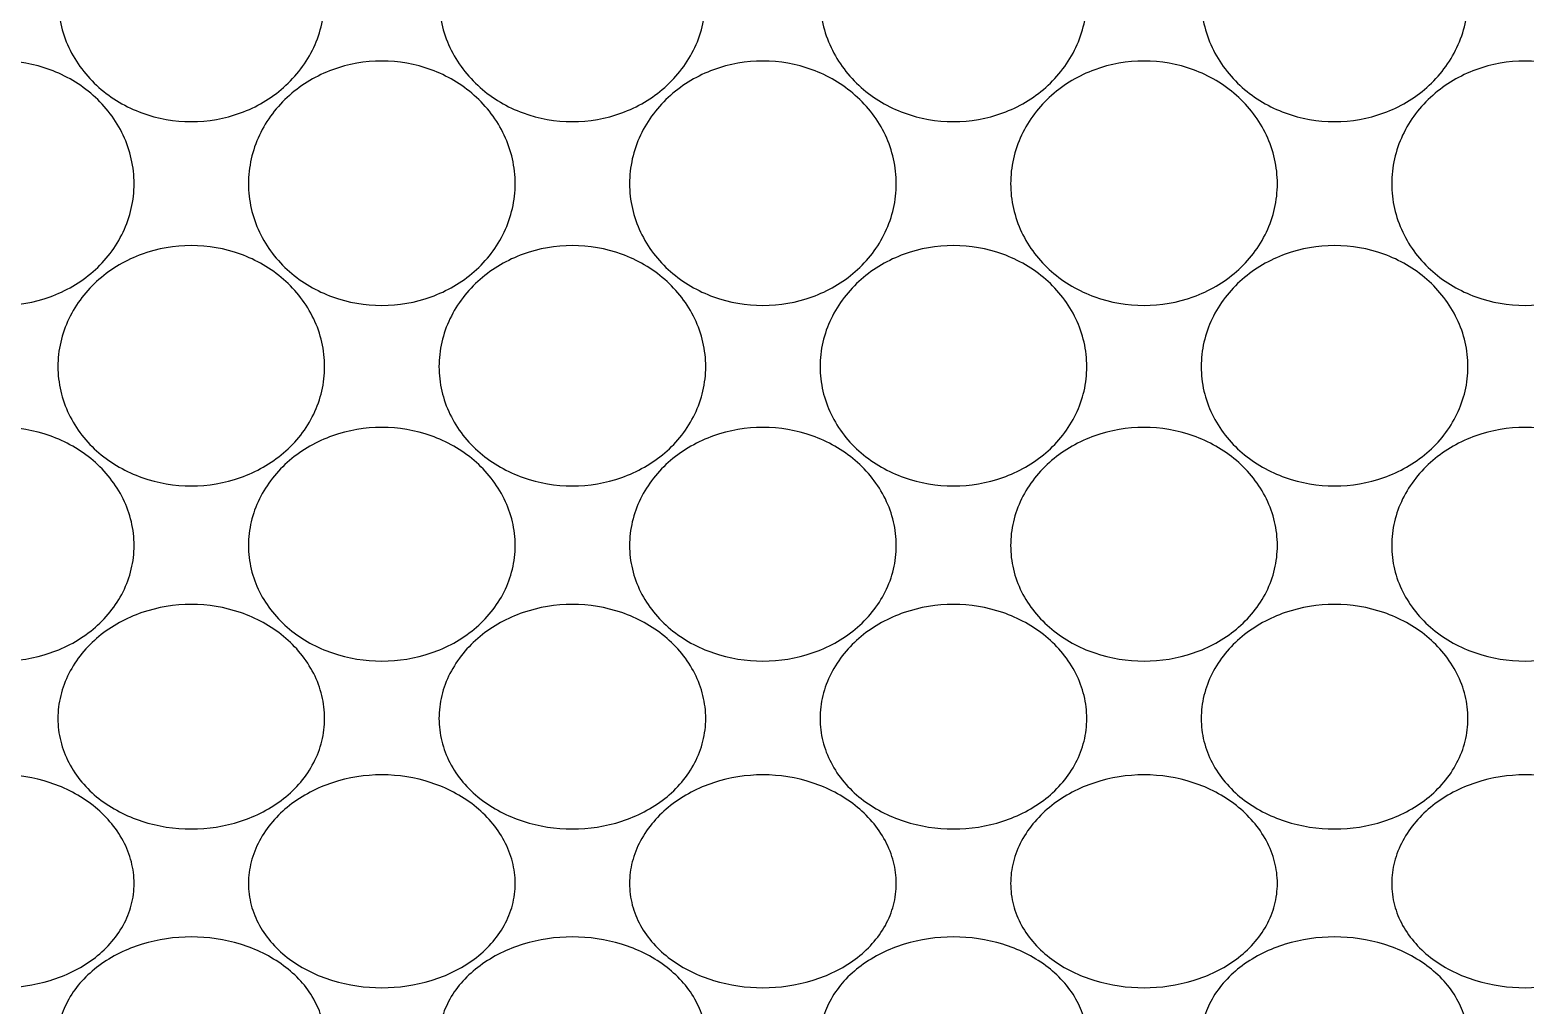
# Model space of a CAD drawing. Header units: inches. Extents: x 50354 to 53215, y -7830 to -6529.
# Drawn here: x 52530.8262 to 52531.2587, y -7472.4829 to -7472.2008 of the extents above; entities that cross this region are included whole.
import ezdxf

# ---------------------------------------------------------------- set-up
doc = ezdxf.new("R2010")
doc.units = ezdxf.units.IN
doc.header["$MEASUREMENT"] = 0
doc.layers.add('XR_ID 1F_FUR$0$A-SANI-FIX', color=134, linetype='Continuous')

# ---------------------------------------------------------------- blocks, each defined once
blk = doc.blocks.new('XR_ID 1F_FUR$0$XR_1F FURN$0$A$C698E198A')
at = {"linetype": 'Continuous'}
for points, knots in [([(-6.5, -23.26), (-6.553, -23.26), (-6.661, -23.246), (-6.812, -23.185), (-6.947, -23.087), (-7.101, -22.916), (-7.232, -22.643), (-7.283, -22.28), (-7.232, -21.917), (-7.101, -21.644), (-6.947, -21.473), (-6.812, -21.375), (-6.661, -21.314), (-6.553, -21.3), (-6.5, -21.3)], [0, 0, 0, 0, 0.05807, 0.116648, 0.176553, 0.238282, 0.366741, 0.499998, 0.633256, 0.761717, 0.823447, 0.883352, 0.94193, 1, 1, 1, 1]), ([(-6.5, -21.3), (-6.446, -21.3), (-6.338, -21.314), (-6.129, -21.397), (-5.906, -21.593), (-5.74, -21.915), (-5.683, -22.28), (-5.74, -22.645), (-5.906, -22.967), (-6.129, -23.163), (-6.338, -23.246), (-6.446, -23.26), (-6.5, -23.26)], [0, 0, 0, 0, 0.057826, 0.116908, 0.239465, 0.368128, 0.499999, 0.631869, 0.760534, 0.883092, 0.942174, 1, 1, 1, 1]), ([(-4.017, -23.26), (-4.076, -23.26), (-4.193, -23.246), (-4.36, -23.185), (-4.509, -23.088), (-4.68, -22.919), (-4.827, -22.647), (-4.886, -22.28), (-4.827, -21.913), (-4.68, -21.641), (-4.509, -21.472), (-4.36, -21.375), (-4.193, -21.314), (-4.076, -21.3), (-4.017, -21.3)], [0, 0, 0, 0, 0.06109, 0.122284, 0.183848, 0.246049, 0.372017, 0.500002, 0.627987, 0.753954, 0.816155, 0.877717, 0.93891, 1, 1, 1, 1]), ([(-4.017, -21.3), (-3.959, -21.3), (-3.84, -21.314), (-3.615, -21.395), (-3.373, -21.588), (-3.191, -21.912), (-3.128, -22.28), (-3.191, -22.648), (-3.373, -22.972), (-3.615, -23.165), (-3.84, -23.246), (-3.959, -23.26), (-4.017, -23.26)], [0, 0, 0, 0, 0.060936, 0.122432, 0.246563, 0.37277, 0.500002, 0.627234, 0.753441, 0.87757, 0.939065, 1, 1, 1, 1]), ([(-1.359, -23.26), (-1.42, -23.26), (-1.543, -23.246), (-1.717, -23.185), (-1.875, -23.089), (-2.054, -22.921), (-2.211, -22.649), (-2.274, -22.28), (-2.211, -21.911), (-2.054, -21.639), (-1.875, -21.471), (-1.717, -21.375), (-1.543, -21.314), (-1.42, -21.3), (-1.359, -21.3)], [0, 0, 0, 0, 0.062501, 0.124952, 0.187396, 0.249908, 0.374735, 0.499999, 0.625263, 0.750091, 0.812604, 0.875048, 0.9375, 1, 1, 1, 1]), ([(-1.359, -21.3), (-1.298, -21.3), (-1.175, -21.314), (-0.942, -21.394), (-0.691, -21.586), (-0.501, -21.91), (-0.436, -22.28), (-0.501, -22.65), (-0.691, -22.974), (-0.942, -23.166), (-1.175, -23.246), (-1.298, -23.26), (-1.359, -23.26)], [0, 0, 0, 0, 0.062496, 0.125097, 0.24985, 0.374874, 0.499999, 0.625124, 0.750149, 0.874903, 0.937504, 1, 1, 1, 1]), ([(-7.641, -22.7), (-7.591, -22.7), (-7.489, -22.715), (-7.344, -22.776), (-7.212, -22.873), (-7.059, -23.045), (-6.928, -23.317), (-6.875, -23.68), (-6.928, -24.043), (-7.059, -24.315), (-7.212, -24.487), (-7.344, -24.584), (-7.489, -24.645), (-7.591, -24.66), (-7.641, -24.66)], [0, 0, 0, 0, 0.055502, 0.11278, 0.172484, 0.234728, 0.364992, 0.500001, 0.63501, 0.765272, 0.827515, 0.887219, 0.944497, 1, 1, 1, 1]), ([(-5.288, -24.66), (-5.344, -24.66), (-5.457, -24.646), (-5.616, -24.585), (-5.76, -24.488), (-5.923, -24.318), (-6.063, -24.045), (-6.118, -23.68), (-6.063, -23.315), (-5.923, -23.042), (-5.76, -22.872), (-5.616, -22.775), (-5.457, -22.714), (-5.344, -22.7), (-5.288, -22.7)], [0, 0, 0, 0, 0.059816, 0.11987, 0.180701, 0.242673, 0.369706, 0.500001, 0.630296, 0.757328, 0.819299, 0.880129, 0.940184, 1, 1, 1, 1]), ([(-5.288, -22.7), (-5.231, -22.7), (-5.117, -22.714), (-4.899, -22.796), (-4.665, -22.99), (-4.49, -23.313), (-4.43, -23.68), (-4.49, -24.047), (-4.665, -24.37), (-4.899, -24.564), (-5.117, -24.646), (-5.231, -24.66), (-5.288, -24.66)], [0, 0, 0, 0, 0.059605, 0.120053, 0.243502, 0.370771, 0.500001, 0.629231, 0.756498, 0.879946, 0.940395, 1, 1, 1, 1]), ([(-2.703, -24.66), (-2.763, -24.66), (-2.884, -24.646), (-3.055, -24.585), (-3.21, -24.489), (-3.385, -24.32), (-3.538, -24.048), (-3.6, -23.68), (-3.538, -23.312), (-3.385, -23.04), (-3.21, -22.871), (-3.055, -22.775), (-2.884, -22.714), (-2.763, -22.7), (-2.703, -22.7)], [0, 0, 0, 0, 0.061998, 0.123968, 0.186064, 0.248436, 0.373682, 0.500001, 0.62632, 0.751564, 0.813936, 0.876031, 0.938002, 1, 1, 1, 1]), ([(-2.703, -22.7), (-2.643, -22.7), (-2.521, -22.714), (-2.291, -22.795), (-2.043, -22.987), (-1.856, -23.311), (-1.792, -23.68), (-1.856, -24.049), (-2.043, -24.373), (-2.291, -24.565), (-2.521, -24.646), (-2.643, -24.66), (-2.703, -24.66)], [0, 0, 0, 0, 0.061912, 0.124103, 0.248654, 0.374125, 0.500001, 0.625877, 0.751347, 0.875896, 0.938087, 1, 1, 1, 1]), ([(0, -24.66), (-0.062, -24.66), (-0.185, -24.646), (-0.419, -24.566), (-0.67, -24.374), (-0.86, -24.05), (-0.924, -23.68), (-0.86, -23.31), (-0.67, -22.986), (-0.419, -22.794), (-0.185, -22.714), (-0.062, -22.7), (0, -22.7)], [0, 0, 0, 0, 0.062718, 0.125433, 0.250158, 0.375024, 0.500001, 0.624978, 0.749843, 0.874566, 0.937281, 1, 1, 1, 1]), ([(-6.5, -26.06), (-6.553, -26.06), (-6.661, -26.046), (-6.812, -25.985), (-6.947, -25.887), (-7.101, -25.716), (-7.232, -25.443), (-7.283, -25.08), (-7.232, -24.717), (-7.101, -24.444), (-6.947, -24.273), (-6.812, -24.175), (-6.661, -24.114), (-6.553, -24.1), (-6.5, -24.1)], [0, 0, 0, 0, 0.05807, 0.116648, 0.176553, 0.238282, 0.366741, 0.499998, 0.633256, 0.761717, 0.823447, 0.883352, 0.94193, 1, 1, 1, 1]), ([(-6.5, -24.1), (-6.446, -24.1), (-6.338, -24.114), (-6.129, -24.197), (-5.906, -24.393), (-5.74, -24.715), (-5.683, -25.08), (-5.74, -25.445), (-5.906, -25.767), (-6.129, -25.963), (-6.338, -26.046), (-6.446, -26.06), (-6.5, -26.06)], [0, 0, 0, 0, 0.057826, 0.116908, 0.239465, 0.368128, 0.499999, 0.631869, 0.760534, 0.883092, 0.942174, 1, 1, 1, 1]), ([(-4.017, -26.06), (-4.076, -26.06), (-4.193, -26.046), (-4.36, -25.985), (-4.509, -25.888), (-4.68, -25.719), (-4.827, -25.447), (-4.886, -25.08), (-4.827, -24.713), (-4.68, -24.441), (-4.509, -24.272), (-4.36, -24.175), (-4.193, -24.114), (-4.076, -24.1), (-4.017, -24.1)], [0, 0, 0, 0, 0.06109, 0.122284, 0.183848, 0.246049, 0.372017, 0.500002, 0.627987, 0.753954, 0.816155, 0.877717, 0.93891, 1, 1, 1, 1]), ([(-4.017, -24.1), (-3.959, -24.1), (-3.84, -24.114), (-3.615, -24.195), (-3.373, -24.388), (-3.191, -24.712), (-3.128, -25.08), (-3.191, -25.448), (-3.373, -25.772), (-3.615, -25.965), (-3.84, -26.046), (-3.959, -26.06), (-4.017, -26.06)], [0, 0, 0, 0, 0.060936, 0.122432, 0.246563, 0.37277, 0.500002, 0.627234, 0.753441, 0.87757, 0.939065, 1, 1, 1, 1]), ([(-1.359, -26.06), (-1.42, -26.06), (-1.543, -26.046), (-1.717, -25.985), (-1.875, -25.889), (-2.054, -25.721), (-2.211, -25.449), (-2.274, -25.08), (-2.211, -24.711), (-2.054, -24.439), (-1.875, -24.271), (-1.717, -24.175), (-1.543, -24.114), (-1.42, -24.1), (-1.359, -24.1)], [0, 0, 0, 0, 0.062501, 0.124952, 0.187396, 0.249908, 0.374735, 0.499999, 0.625263, 0.750091, 0.812604, 0.875048, 0.9375, 1, 1, 1, 1]), ([(-1.359, -24.1), (-1.298, -24.1), (-1.175, -24.114), (-0.942, -24.194), (-0.691, -24.386), (-0.501, -24.71), (-0.436, -25.08), (-0.501, -25.45), (-0.691, -25.774), (-0.942, -25.966), (-1.175, -26.046), (-1.298, -26.06), (-1.359, -26.06)], [0, 0, 0, 0, 0.062496, 0.125097, 0.24985, 0.374874, 0.499999, 0.625124, 0.750149, 0.874903, 0.937504, 1, 1, 1, 1]), ([(-7.641, -25.5), (-7.591, -25.5), (-7.489, -25.515), (-7.344, -25.576), (-7.212, -25.673), (-7.059, -25.845), (-6.928, -26.117), (-6.875, -26.48), (-6.928, -26.843), (-7.059, -27.115), (-7.212, -27.287), (-7.344, -27.384), (-7.489, -27.445), (-7.591, -27.46), (-7.641, -27.46)], [0, 0, 0, 0, 0.055502, 0.11278, 0.172484, 0.234728, 0.364992, 0.500001, 0.63501, 0.765272, 0.827515, 0.887219, 0.944497, 1, 1, 1, 1]), ([(-5.288, -27.46), (-5.344, -27.46), (-5.457, -27.446), (-5.616, -27.385), (-5.76, -27.288), (-5.923, -27.118), (-6.063, -26.845), (-6.118, -26.48), (-6.063, -26.115), (-5.923, -25.842), (-5.76, -25.672), (-5.616, -25.575), (-5.457, -25.514), (-5.344, -25.5), (-5.288, -25.5)], [0, 0, 0, 0, 0.059816, 0.11987, 0.180701, 0.242673, 0.369706, 0.500001, 0.630296, 0.757328, 0.819299, 0.880129, 0.940184, 1, 1, 1, 1]), ([(-5.288, -25.5), (-5.231, -25.5), (-5.117, -25.514), (-4.899, -25.596), (-4.665, -25.79), (-4.49, -26.113), (-4.43, -26.48), (-4.49, -26.847), (-4.665, -27.17), (-4.899, -27.364), (-5.117, -27.446), (-5.231, -27.46), (-5.288, -27.46)], [0, 0, 0, 0, 0.059605, 0.120053, 0.243502, 0.370771, 0.500001, 0.629231, 0.756498, 0.879946, 0.940395, 1, 1, 1, 1]), ([(-2.703, -27.46), (-2.763, -27.46), (-2.884, -27.446), (-3.055, -27.385), (-3.21, -27.289), (-3.385, -27.12), (-3.538, -26.848), (-3.6, -26.48), (-3.538, -26.112), (-3.385, -25.84), (-3.21, -25.671), (-3.055, -25.575), (-2.884, -25.514), (-2.763, -25.5), (-2.703, -25.5)], [0, 0, 0, 0, 0.061998, 0.123968, 0.186064, 0.248436, 0.373682, 0.500001, 0.62632, 0.751564, 0.813936, 0.876031, 0.938002, 1, 1, 1, 1]), ([(-2.703, -25.5), (-2.643, -25.5), (-2.521, -25.514), (-2.291, -25.595), (-2.043, -25.787), (-1.856, -26.111), (-1.792, -26.48), (-1.856, -26.849), (-2.043, -27.173), (-2.291, -27.365), (-2.521, -27.446), (-2.643, -27.46), (-2.703, -27.46)], [0, 0, 0, 0, 0.061912, 0.124103, 0.248654, 0.374125, 0.500001, 0.625877, 0.751347, 0.875896, 0.938087, 1, 1, 1, 1]), ([(0, -27.46), (-0.062, -27.46), (-0.185, -27.446), (-0.419, -27.366), (-0.67, -27.174), (-0.86, -26.85), (-0.924, -26.48), (-0.86, -26.11), (-0.67, -25.786), (-0.419, -25.594), (-0.185, -25.514), (-0.062, -25.5), (0, -25.5)], [0, 0, 0, 0, 0.062718, 0.125433, 0.250158, 0.375024, 0.500001, 0.624978, 0.749843, 0.874566, 0.937281, 1, 1, 1, 1]), ([(-6.5, -28.86), (-6.553, -28.86), (-6.661, -28.846), (-6.812, -28.785), (-6.947, -28.687), (-7.101, -28.516), (-7.232, -28.243), (-7.283, -27.88), (-7.232, -27.517), (-7.101, -27.244), (-6.947, -27.073), (-6.812, -26.975), (-6.661, -26.914), (-6.553, -26.9), (-6.5, -26.9)], [0, 0, 0, 0, 0.05807, 0.116648, 0.176553, 0.238282, 0.366741, 0.499998, 0.633256, 0.761717, 0.823447, 0.883352, 0.94193, 1, 1, 1, 1]), ([(-6.5, -26.9), (-6.446, -26.9), (-6.338, -26.914), (-6.129, -26.997), (-5.906, -27.193), (-5.74, -27.515), (-5.683, -27.88), (-5.74, -28.245), (-5.906, -28.567), (-6.129, -28.763), (-6.338, -28.846), (-6.446, -28.86), (-6.5, -28.86)], [0, 0, 0, 0, 0.057826, 0.116908, 0.239465, 0.368128, 0.499999, 0.631869, 0.760534, 0.883092, 0.942174, 1, 1, 1, 1]), ([(-4.017, -28.86), (-4.076, -28.86), (-4.193, -28.846), (-4.36, -28.785), (-4.509, -28.688), (-4.68, -28.519), (-4.827, -28.247), (-4.886, -27.88), (-4.827, -27.513), (-4.68, -27.241), (-4.509, -27.072), (-4.36, -26.975), (-4.193, -26.914), (-4.076, -26.9), (-4.017, -26.9)], [0, 0, 0, 0, 0.06109, 0.122284, 0.183848, 0.246049, 0.372017, 0.500002, 0.627987, 0.753954, 0.816155, 0.877717, 0.93891, 1, 1, 1, 1]), ([(-4.017, -26.9), (-3.959, -26.9), (-3.84, -26.914), (-3.615, -26.995), (-3.373, -27.188), (-3.191, -27.512), (-3.128, -27.88), (-3.191, -28.248), (-3.373, -28.572), (-3.615, -28.765), (-3.84, -28.846), (-3.959, -28.86), (-4.017, -28.86)], [0, 0, 0, 0, 0.060936, 0.122432, 0.246563, 0.37277, 0.500002, 0.627234, 0.753441, 0.87757, 0.939065, 1, 1, 1, 1]), ([(-1.359, -28.86), (-1.42, -28.86), (-1.543, -28.846), (-1.717, -28.785), (-1.875, -28.689), (-2.054, -28.521), (-2.211, -28.249), (-2.274, -27.88), (-2.211, -27.511), (-2.054, -27.239), (-1.875, -27.071), (-1.717, -26.975), (-1.543, -26.914), (-1.42, -26.9), (-1.359, -26.9)], [0, 0, 0, 0, 0.062501, 0.124952, 0.187396, 0.249908, 0.374735, 0.499999, 0.625263, 0.750091, 0.812604, 0.875048, 0.9375, 1, 1, 1, 1]), ([(-1.359, -26.9), (-1.298, -26.9), (-1.175, -26.914), (-0.942, -26.994), (-0.691, -27.186), (-0.501, -27.51), (-0.436, -27.88), (-0.501, -28.25), (-0.691, -28.574), (-0.942, -28.766), (-1.175, -28.846), (-1.298, -28.86), (-1.359, -28.86)], [0, 0, 0, 0, 0.062496, 0.125097, 0.24985, 0.374874, 0.499999, 0.625124, 0.750149, 0.874903, 0.937504, 1, 1, 1, 1]), ([(-7.641, -28.3), (-7.591, -28.3), (-7.489, -28.315), (-7.344, -28.376), (-7.212, -28.473), (-7.059, -28.645), (-6.928, -28.917), (-6.875, -29.28), (-6.928, -29.643), (-7.059, -29.915), (-7.212, -30.087), (-7.344, -30.184), (-7.489, -30.245), (-7.591, -30.26), (-7.641, -30.26)], [0, 0, 0, 0, 0.055502, 0.11278, 0.172484, 0.234728, 0.364992, 0.500001, 0.63501, 0.765272, 0.827515, 0.887219, 0.944497, 1, 1, 1, 1]), ([(-5.288, -30.26), (-5.344, -30.26), (-5.457, -30.246), (-5.616, -30.185), (-5.76, -30.088), (-5.923, -29.918), (-6.063, -29.645), (-6.118, -29.28), (-6.063, -28.915), (-5.923, -28.642), (-5.76, -28.472), (-5.616, -28.375), (-5.457, -28.314), (-5.344, -28.3), (-5.288, -28.3)], [0, 0, 0, 0, 0.059816, 0.11987, 0.180701, 0.242673, 0.369706, 0.500001, 0.630296, 0.757328, 0.819299, 0.880129, 0.940184, 1, 1, 1, 1]), ([(-5.288, -28.3), (-5.231, -28.3), (-5.117, -28.314), (-4.899, -28.396), (-4.665, -28.59), (-4.49, -28.913), (-4.43, -29.28), (-4.49, -29.647), (-4.665, -29.97), (-4.899, -30.164), (-5.117, -30.246), (-5.231, -30.26), (-5.288, -30.26)], [0, 0, 0, 0, 0.059605, 0.120053, 0.243502, 0.370771, 0.500001, 0.629231, 0.756498, 0.879946, 0.940395, 1, 1, 1, 1]), ([(-2.703, -30.26), (-2.763, -30.26), (-2.884, -30.246), (-3.055, -30.185), (-3.21, -30.089), (-3.385, -29.92), (-3.538, -29.648), (-3.6, -29.28), (-3.538, -28.912), (-3.385, -28.64), (-3.21, -28.471), (-3.055, -28.375), (-2.884, -28.314), (-2.763, -28.3), (-2.703, -28.3)], [0, 0, 0, 0, 0.061998, 0.123968, 0.186064, 0.248436, 0.373682, 0.500001, 0.62632, 0.751564, 0.813936, 0.876031, 0.938002, 1, 1, 1, 1]), ([(-2.703, -28.3), (-2.643, -28.3), (-2.521, -28.314), (-2.291, -28.395), (-2.043, -28.587), (-1.856, -28.911), (-1.792, -29.28), (-1.856, -29.649), (-2.043, -29.973), (-2.291, -30.165), (-2.521, -30.246), (-2.643, -30.26), (-2.703, -30.26)], [0, 0, 0, 0, 0.061912, 0.124103, 0.248654, 0.374125, 0.500001, 0.625877, 0.751347, 0.875896, 0.938087, 1, 1, 1, 1]), ([(0, -30.26), (-0.062, -30.26), (-0.185, -30.246), (-0.419, -30.166), (-0.67, -29.974), (-0.86, -29.65), (-0.924, -29.28), (-0.86, -28.91), (-0.67, -28.586), (-0.419, -28.394), (-0.185, -28.314), (-0.062, -28.3), (0, -28.3)], [0, 0, 0, 0, 0.062718, 0.125433, 0.250158, 0.375024, 0.500001, 0.624978, 0.749843, 0.874566, 0.937281, 1, 1, 1, 1]), ([(-6.5, -31.66), (-6.553, -31.66), (-6.661, -31.646), (-6.812, -31.585), (-6.947, -31.487), (-7.101, -31.316), (-7.232, -31.043), (-7.283, -30.68), (-7.232, -30.317), (-7.101, -30.044), (-6.947, -29.873), (-6.812, -29.775), (-6.661, -29.714), (-6.553, -29.7), (-6.5, -29.7)], [0, 0, 0, 0, 0.05807, 0.116648, 0.176553, 0.238282, 0.366741, 0.499998, 0.633256, 0.761717, 0.823447, 0.883352, 0.94193, 1, 1, 1, 1]), ([(-6.5, -29.7), (-6.446, -29.7), (-6.338, -29.714), (-6.129, -29.797), (-5.906, -29.993), (-5.74, -30.315), (-5.683, -30.68), (-5.74, -31.045), (-5.906, -31.367), (-6.129, -31.563), (-6.338, -31.646), (-6.446, -31.66), (-6.5, -31.66)], [0, 0, 0, 0, 0.057826, 0.116908, 0.239465, 0.368128, 0.499999, 0.631869, 0.760534, 0.883092, 0.942174, 1, 1, 1, 1]), ([(-4.017, -31.66), (-4.076, -31.66), (-4.193, -31.646), (-4.36, -31.585), (-4.509, -31.488), (-4.68, -31.319), (-4.827, -31.047), (-4.886, -30.68), (-4.827, -30.313), (-4.68, -30.041), (-4.509, -29.872), (-4.36, -29.775), (-4.193, -29.714), (-4.076, -29.7), (-4.017, -29.7)], [0, 0, 0, 0, 0.06109, 0.122284, 0.183848, 0.246049, 0.372017, 0.500002, 0.627987, 0.753954, 0.816155, 0.877717, 0.93891, 1, 1, 1, 1]), ([(-4.017, -29.7), (-3.959, -29.7), (-3.84, -29.714), (-3.615, -29.795), (-3.373, -29.988), (-3.191, -30.312), (-3.128, -30.68), (-3.191, -31.048), (-3.373, -31.372), (-3.615, -31.565), (-3.84, -31.646), (-3.959, -31.66), (-4.017, -31.66)], [0, 0, 0, 0, 0.060936, 0.122432, 0.246563, 0.37277, 0.500002, 0.627234, 0.753441, 0.87757, 0.939065, 1, 1, 1, 1]), ([(-1.359, -31.66), (-1.42, -31.66), (-1.543, -31.646), (-1.717, -31.585), (-1.875, -31.489), (-2.054, -31.321), (-2.211, -31.049), (-2.274, -30.68), (-2.211, -30.311), (-2.054, -30.039), (-1.875, -29.871), (-1.717, -29.775), (-1.543, -29.714), (-1.42, -29.7), (-1.359, -29.7)], [0, 0, 0, 0, 0.062501, 0.124952, 0.187396, 0.249908, 0.374735, 0.499999, 0.625263, 0.750091, 0.812604, 0.875048, 0.9375, 1, 1, 1, 1]), ([(-1.359, -29.7), (-1.298, -29.7), (-1.175, -29.714), (-0.942, -29.794), (-0.691, -29.986), (-0.501, -30.31), (-0.436, -30.68), (-0.501, -31.05), (-0.691, -31.374), (-0.942, -31.566), (-1.175, -31.646), (-1.298, -31.66), (-1.359, -31.66)], [0, 0, 0, 0, 0.062496, 0.125097, 0.24985, 0.374874, 0.499999, 0.625124, 0.750149, 0.874903, 0.937504, 1, 1, 1, 1]), ([(-7.641, -31.1), (-7.591, -31.1), (-7.489, -31.115), (-7.344, -31.176), (-7.212, -31.273), (-7.059, -31.445), (-6.928, -31.717), (-6.875, -32.08), (-6.928, -32.443), (-7.059, -32.715), (-7.212, -32.887), (-7.344, -32.984), (-7.489, -33.045), (-7.591, -33.06), (-7.641, -33.06)], [0, 0, 0, 0, 0.055502, 0.11278, 0.172484, 0.234728, 0.364992, 0.500001, 0.63501, 0.765272, 0.827515, 0.887219, 0.944497, 1, 1, 1, 1]), ([(-5.288, -33.06), (-5.344, -33.06), (-5.457, -33.046), (-5.616, -32.985), (-5.76, -32.888), (-5.923, -32.718), (-6.063, -32.445), (-6.118, -32.08), (-6.063, -31.715), (-5.923, -31.442), (-5.76, -31.272), (-5.616, -31.175), (-5.457, -31.114), (-5.344, -31.1), (-5.288, -31.1)], [0, 0, 0, 0, 0.059816, 0.11987, 0.180701, 0.242673, 0.369706, 0.500001, 0.630296, 0.757328, 0.819299, 0.880129, 0.940184, 1, 1, 1, 1]), ([(-5.288, -31.1), (-5.231, -31.1), (-5.117, -31.114), (-4.899, -31.196), (-4.665, -31.39), (-4.49, -31.713), (-4.43, -32.08), (-4.49, -32.447), (-4.665, -32.77), (-4.899, -32.964), (-5.117, -33.046), (-5.231, -33.06), (-5.288, -33.06)], [0, 0, 0, 0, 0.059605, 0.120053, 0.243502, 0.370771, 0.500001, 0.629231, 0.756498, 0.879946, 0.940395, 1, 1, 1, 1]), ([(-2.703, -33.06), (-2.763, -33.06), (-2.884, -33.046), (-3.055, -32.985), (-3.21, -32.889), (-3.385, -32.72), (-3.538, -32.448), (-3.6, -32.08), (-3.538, -31.712), (-3.385, -31.44), (-3.21, -31.271), (-3.055, -31.175), (-2.884, -31.114), (-2.763, -31.1), (-2.703, -31.1)], [0, 0, 0, 0, 0.061998, 0.123968, 0.186064, 0.248436, 0.373682, 0.500001, 0.62632, 0.751564, 0.813936, 0.876031, 0.938002, 1, 1, 1, 1]), ([(-2.703, -31.1), (-2.643, -31.1), (-2.521, -31.114), (-2.291, -31.195), (-2.043, -31.387), (-1.856, -31.711), (-1.792, -32.08), (-1.856, -32.449), (-2.043, -32.773), (-2.291, -32.965), (-2.521, -33.046), (-2.643, -33.06), (-2.703, -33.06)], [0, 0, 0, 0, 0.061912, 0.124103, 0.248654, 0.374125, 0.500001, 0.625877, 0.751347, 0.875896, 0.938087, 1, 1, 1, 1]), ([(0, -33.06), (-0.062, -33.06), (-0.185, -33.046), (-0.419, -32.966), (-0.67, -32.774), (-0.86, -32.45), (-0.924, -32.08), (-0.86, -31.71), (-0.67, -31.386), (-0.419, -31.194), (-0.185, -31.114), (-0.062, -31.1), (0, -31.1)], [0, 0, 0, 0, 0.062718, 0.125433, 0.250158, 0.375024, 0.500001, 0.624978, 0.749843, 0.874566, 0.937281, 1, 1, 1, 1]), ([(-6.5, -34.46), (-6.553, -34.46), (-6.661, -34.446), (-6.812, -34.385), (-6.947, -34.287), (-7.101, -34.116), (-7.232, -33.843), (-7.283, -33.48), (-7.232, -33.117), (-7.101, -32.844), (-6.947, -32.673), (-6.812, -32.575), (-6.661, -32.514), (-6.553, -32.5), (-6.5, -32.5)], [0, 0, 0, 0, 0.05807, 0.116648, 0.176553, 0.238282, 0.366741, 0.499998, 0.633256, 0.761717, 0.823447, 0.883352, 0.94193, 1, 1, 1, 1]), ([(-6.5, -32.5), (-6.446, -32.5), (-6.338, -32.514), (-6.129, -32.597), (-5.906, -32.793), (-5.74, -33.115), (-5.683, -33.48), (-5.74, -33.845), (-5.906, -34.167), (-6.129, -34.363), (-6.338, -34.446), (-6.446, -34.46), (-6.5, -34.46)], [0, 0, 0, 0, 0.057826, 0.116908, 0.239465, 0.368128, 0.499999, 0.631869, 0.760534, 0.883092, 0.942174, 1, 1, 1, 1]), ([(-4.017, -34.46), (-4.076, -34.46), (-4.193, -34.446), (-4.36, -34.385), (-4.509, -34.288), (-4.68, -34.119), (-4.827, -33.847), (-4.886, -33.48), (-4.827, -33.113), (-4.68, -32.841), (-4.509, -32.672), (-4.36, -32.575), (-4.193, -32.514), (-4.076, -32.5), (-4.017, -32.5)], [0, 0, 0, 0, 0.06109, 0.122284, 0.183848, 0.246049, 0.372017, 0.500002, 0.627987, 0.753954, 0.816155, 0.877717, 0.93891, 1, 1, 1, 1]), ([(-4.017, -32.5), (-3.959, -32.5), (-3.84, -32.514), (-3.615, -32.595), (-3.373, -32.788), (-3.191, -33.112), (-3.128, -33.48), (-3.191, -33.848), (-3.373, -34.172), (-3.615, -34.365), (-3.84, -34.446), (-3.959, -34.46), (-4.017, -34.46)], [0, 0, 0, 0, 0.060936, 0.122432, 0.246563, 0.37277, 0.500002, 0.627234, 0.753441, 0.87757, 0.939065, 1, 1, 1, 1]), ([(-1.359, -34.46), (-1.42, -34.46), (-1.543, -34.446), (-1.717, -34.385), (-1.875, -34.289), (-2.054, -34.121), (-2.211, -33.849), (-2.274, -33.48), (-2.211, -33.111), (-2.054, -32.839), (-1.875, -32.671), (-1.717, -32.575), (-1.543, -32.514), (-1.42, -32.5), (-1.359, -32.5)], [0, 0, 0, 0, 0.062501, 0.124952, 0.187396, 0.249908, 0.374735, 0.499999, 0.625263, 0.750091, 0.812604, 0.875048, 0.9375, 1, 1, 1, 1]), ([(-1.359, -32.5), (-1.298, -32.5), (-1.175, -32.514), (-0.942, -32.594), (-0.691, -32.786), (-0.501, -33.11), (-0.436, -33.48), (-0.501, -33.85), (-0.691, -34.174), (-0.942, -34.366), (-1.175, -34.446), (-1.298, -34.46), (-1.359, -34.46)], [0, 0, 0, 0, 0.062496, 0.125097, 0.24985, 0.374874, 0.499999, 0.625124, 0.750149, 0.874903, 0.937504, 1, 1, 1, 1])]:
    blk.add_open_spline(points, degree=3, knots=knots, dxfattribs=at)

msp = doc.modelspace()

# ---------------------------------------------------------------- block references
at = {"layer": 'XR_ID 1F_FUR$0$A-SANI-FIX', "lineweight": 30, "xscale": -0.0393700787, "yscale": 0.0393700787, "zscale": 0.0393700787, "rotation": 270}
msp.add_blockref('XR_ID 1F_FUR$0$XR_1F FURN$0$A$C698E198A', (52532.13591, -7472.19183), dxfattribs=at)

doc.saveas('drawing.dxf')
